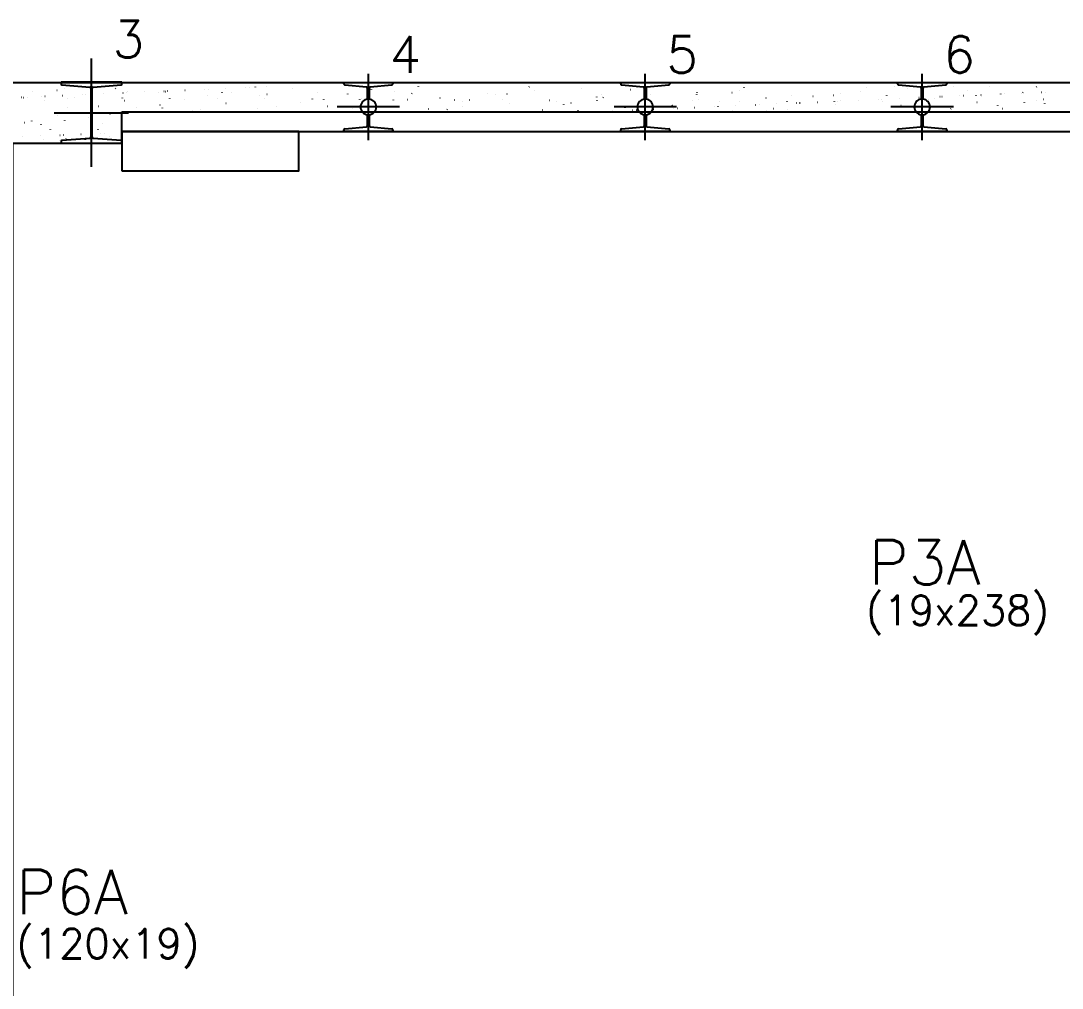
# Model space of a CAD drawing. Extents: x -40810 to 33675, y -2018 to 21213.
# Drawn here: x 23683 to 24213, y 3557 to 4050 of the extents above; entities that cross this region are included whole.
import ezdxf

# ---------------------------------------------------------------- set-up
doc = ezdxf.new("R2010")
doc.units = 0
doc.layers.get('0').update_dxf_attribs({"color": 1, "lineweight": 9})
for name, color, linetype in [('12', 3, 'Continuous'), ('19', 5, 'Continuous'), ('42', 7, 'Continuous'), ('49', 20, 'Continuous'), ('51', 6, 'Continuous'), ('52', 21, 'Continuous'), ('9', 3, 'Continuous')]:
    doc.layers.add(name, color=color, linetype=linetype)
doc.styles.get("Standard").update_dxf_attribs({"font": 'romans.shx', "width": 0.8})

# ---------------------------------------------------------------- blocks, each defined once
blk = doc.blocks.new('_H9EFD498501-007')
for p, q in [((437.435903, 4539.142675), (437.509126, 4539.158908)), ((441.097013, 4539.954323), (441.170236, 4539.970556)), ((467.30986, 4540.004189), (467.319649, 4540.078547)), ((512.710515, 4539.577471), (512.785444, 4539.580742)), ((514.583731, 4539.659257), (514.658659, 4539.662529)), ((523.425307, 4540.045289), (523.500236, 4540.04856)), ((533.540671, 4540.486935), (533.615599, 4540.490206)), ((535.413886, 4540.568721), (535.488815, 4540.571993)), ((538.520656, 4540.667489), (538.530446, 4540.741847)), ((544.255463, 4540.954753), (544.330391, 4540.958024)), ((557.499863, 4539.979099), (557.573086, 4539.995332)), ((597.617434, 4539.355084), (597.627224, 4539.429442)), ((621.529271, 4540.90472), (621.539061, 4540.979079)), ((677.929934, 4540.896687), (678.003157, 4540.91292)), ((704.381255, 4539.952217), (704.391045, 4540.026576)), ((729.541361, 4539.448107), (729.614584, 4539.46434)), ((733.202471, 4540.259756), (733.275694, 4540.275989)), ((787.409449, 4540.338165), (787.419239, 4540.412524)), ((849.605321, 4540.284531), (849.678544, 4540.300764)), ((863.709242, 4541.182276), (863.754899, 4541.241778)), ((870.334854, 4539.94335), (870.344643, 4540.017709)), ((887.941201, 4541.136291), (887.986858, 4541.195793)), ((894.17327, 4540.935299), (894.183059, 4541.009657)), ((912.059018, 4540.941553), (912.104675, 4541.001054)), ((936.290978, 4540.895568), (936.336635, 4540.955069)), ((419.27453, 4535.497968), (419.349459, 4535.501239)), ((420.228686, 4535.327927), (420.301908, 4535.34416)), ((422.420373, 4535.345838), (422.46603, 4535.40534)), ((424.817371, 4538.469667), (424.863028, 4538.529169)), ((429.389894, 4535.939614), (429.464822, 4535.942885)), ((431.263109, 4536.0214), (431.338038, 4536.024672)), ((440.104686, 4536.407432), (440.179614, 4536.410703)), ((442.949665, 4535.048939), (442.959455, 4535.123298)), ((446.53819, 4535.1511), (446.583847, 4535.210601)), ((450.220049, 4536.849078), (450.294978, 4536.85235)), ((452.093264, 4536.930864), (452.168193, 4536.934136)), ((455.166473, 4537.805408), (455.176263, 4537.879766)), ((460.934841, 4537.316896), (461.00977, 4537.320167)), ((470.770149, 4535.105115), (470.815806, 4535.164616)), ((471.050204, 4537.758542), (471.125133, 4537.761814)), ((471.840113, 4533.879347), (471.913335, 4533.89558)), ((472.92342, 4537.840329), (472.998348, 4537.8436)), ((473.167147, 4538.228943), (473.212804, 4538.288445)), ((481.764997, 4538.22636), (481.839925, 4538.229632)), ((489.04733, 4537.694095), (489.120552, 4537.710328)), ((491.88036, 4538.668007), (491.955288, 4538.671278)), ((492.70844, 4538.505744), (492.781662, 4538.521977)), ((493.753575, 4538.749793), (493.828504, 4538.753064)), ((494.887966, 4534.910376), (494.933623, 4534.969877)), ((502.119864, 4534.294222), (502.129654, 4534.36858)), ((502.595152, 4539.135824), (502.670081, 4539.139096)), ((514.263251, 4536.493003), (514.273041, 4536.567361)), ((519.119926, 4534.864391), (519.165583, 4534.923892)), ((521.516924, 4537.98822), (521.562581, 4538.047721)), ((526.303849, 4537.911021), (526.313638, 4537.985379)), ((540.658757, 4536.245515), (540.731979, 4536.261748)), ((543.237742, 4534.669652), (543.2834, 4534.729154)), ((544.319867, 4537.057164), (544.393089, 4537.073397)), ((567.469702, 4534.623667), (567.515359, 4534.683169)), ((569.8667, 4537.747496), (569.912357, 4537.806997)), ((573.25724, 4534.399835), (573.267029, 4534.474193)), ((585.474047, 4537.156303), (585.483837, 4537.230661)), ((591.587519, 4534.428928), (591.633176, 4534.48843)), ((592.270184, 4534.796935), (592.343406, 4534.813168)), ((595.931294, 4535.608584), (596.004516, 4535.624817)), ((608.777959, 4534.088285), (608.787748, 4534.162643)), ((609.11129, 4538.530519), (609.184512, 4538.546752)), ((615.819478, 4534.382943), (615.865136, 4534.442445)), ((618.216477, 4537.506772), (618.262134, 4537.566274)), ((632.616375, 4535.080234), (632.626165, 4535.154592)), ((639.937295, 4534.188205), (639.982952, 4534.247706)), ((647.542721, 4534.160004), (647.615943, 4534.176237)), ((656.631002, 4537.410633), (656.640791, 4537.484991)), ((660.722717, 4537.081939), (660.795939, 4537.098172)), ((664.169255, 4534.14222), (664.214912, 4534.201721)), ((666.566253, 4537.266048), (666.61191, 4537.32555)), ((680.542839, 4538.960269), (680.552628, 4539.034627)), ((688.287072, 4533.947481), (688.332729, 4534.006982)), ((712.334144, 4535.633359), (712.407366, 4535.649592)), ((712.519031, 4533.901496), (712.564688, 4533.960997)), ((714.91603, 4537.025325), (714.961687, 4537.084826)), ((715.644569, 4535.466181), (715.654359, 4535.54054)), ((739.556406, 4537.015818), (739.566196, 4537.090176)), ((763.265806, 4536.784601), (763.311463, 4536.844102)), ((763.394823, 4538.007766), (763.404612, 4538.082125)), ((763.945571, 4534.184779), (764.018793, 4534.201012)), ((781.152788, 4537.999528), (781.22601, 4538.01576)), ((784.813898, 4538.811176), (784.88712, 4538.827409)), ((798.569974, 4535.071366), (798.579763, 4535.145725)), ((811.615582, 4536.543877), (811.66124, 4536.603379)), ((822.40839, 4536.063315), (822.418179, 4536.137673)), ((832.764215, 4536.550948), (832.837437, 4536.567181)), ((836.425325, 4537.362596), (836.498547, 4537.378829)), ((845.419978, 4533.999745), (845.494906, 4534.003016)), ((846.423017, 4538.393714), (846.432806, 4538.468072)), ((855.535341, 4534.441391), (855.61027, 4534.444663)), ((857.408557, 4534.523178), (857.483485, 4534.526449)), ((859.965359, 4536.303153), (860.011016, 4536.362655)), ((866.250133, 4534.909209), (866.325062, 4534.912481)), ((876.365497, 4535.350855), (876.440425, 4535.354127)), ((878.238712, 4535.432642), (878.313641, 4535.435913)), ((881.421957, 4534.118864), (881.431747, 4534.193222)), ((884.375642, 4535.102368), (884.448864, 4535.118601)), ((887.080289, 4535.818673), (887.155217, 4535.821945)), ((888.036752, 4535.914016), (888.109974, 4535.930249)), ((897.195652, 4536.26032), (897.270581, 4536.263591)), ((899.068867, 4536.342106), (899.143796, 4536.345377)), ((901.216748, 4538.835951), (901.28997, 4538.852184)), ((905.436584, 4536.449263), (905.446373, 4536.523621)), ((907.910444, 4536.728138), (907.985373, 4536.731409)), ((908.315135, 4536.06243), (908.360792, 4536.121931)), ((918.025807, 4537.169784), (918.100736, 4537.173055)), ((919.899023, 4537.25157), (919.973951, 4537.254842)), ((928.7406, 4537.637602), (928.815528, 4537.640873)), ((929.348421, 4537.998899), (929.358211, 4538.073257)), ((938.855963, 4538.079248), (938.930891, 4538.08252)), ((939.648179, 4534.465437), (939.721401, 4534.48167)), ((940.729178, 4538.161034), (940.804107, 4538.164306)), ((430.909068, 4533.630921), (430.918857, 4533.70528)), ((442.794307, 4530.271977), (442.839964, 4530.331478)), ((454.999007, 4530.145763), (455.072229, 4530.161996)), ((458.660117, 4530.957412), (458.733339, 4530.973645)), ((477.862459, 4530.119735), (477.872248, 4530.194094)), ((489.903056, 4531.537753), (489.912846, 4531.612112)), ((491.144083, 4530.031253), (491.18974, 4530.090754)), ((506.610434, 4528.697184), (506.683656, 4528.713417)), ((510.271544, 4529.508832), (510.344766, 4529.525065)), ((523.45154, 4532.430767), (523.524762, 4532.447)), ((539.49386, 4529.790529), (539.539517, 4529.850031)), ((549.073255, 4530.783036), (549.083045, 4530.857394)), ((561.216642, 4532.981817), (561.226432, 4533.056175)), ((575.062967, 4530.982187), (575.136189, 4530.99842)), ((587.843636, 4529.549805), (587.889293, 4529.609307)), ((626.674394, 4529.533607), (626.747616, 4529.54984)), ((636.193413, 4529.309082), (636.23907, 4529.368583)), ((643.879689, 4530.594197), (643.889479, 4530.668556)), ((643.881611, 4533.348356), (643.954833, 4533.364589)), ((667.791526, 4532.143834), (667.801316, 4532.218192)), ((684.543189, 4529.068358), (684.588846, 4529.127859)), ((691.629943, 4533.135782), (691.639732, 4533.210141)), ((695.493038, 4531.899776), (695.56626, 4531.916009)), ((699.154148, 4532.711424), (699.22737, 4532.727657)), ((702.893257, 4528.649746), (702.903046, 4528.724104)), ((726.805094, 4530.199382), (726.814883, 4530.273741)), ((730.554409, 4528.984606), (730.629337, 4528.987877)), ((732.427624, 4529.066392), (732.502553, 4529.069664)), ((732.892965, 4528.827634), (732.938623, 4528.887136)), ((736.636848, 4533.706757), (736.682505, 4533.766259)), ((741.269201, 4529.452424), (741.344129, 4529.455695)), ((747.104465, 4530.451196), (747.177687, 4530.467429)), ((750.64351, 4531.191331), (750.653299, 4531.265689)), ((750.765575, 4531.262845), (750.838797, 4531.279078)), ((751.384564, 4529.89407), (751.459493, 4529.897342)), ((753.257779, 4529.975856), (753.332708, 4529.979128)), ((760.868808, 4533.660772), (760.914465, 4533.720274)), ((762.099356, 4530.361888), (762.174285, 4530.365159)), ((772.214719, 4530.803534), (772.289648, 4530.806806)), ((774.087935, 4530.885321), (774.162863, 4530.888592)), ((774.658137, 4533.52173), (774.667926, 4533.596088)), ((781.242742, 4528.58691), (781.288399, 4528.646412)), ((782.929512, 4531.271352), (783.00444, 4531.274624)), ((784.986625, 4533.466033), (785.032282, 4533.525535)), ((793.044875, 4531.712999), (793.119803, 4531.71627)), ((794.91809, 4531.794785), (794.993019, 4531.798056)), ((798.715892, 4529.002616), (798.789114, 4529.018849)), ((802.377002, 4529.814265), (802.450224, 4529.830498)), ((803.759667, 4532.180816), (803.834596, 4532.184088)), ((809.218584, 4533.420048), (809.264241, 4533.47955)), ((809.657077, 4529.24688), (809.666867, 4529.321238)), ((813.87503, 4532.622463), (813.949959, 4532.625734)), ((815.556998, 4532.7362), (815.63022, 4532.752432)), ((815.748246, 4532.704249), (815.823174, 4532.707521)), ((824.589822, 4533.090281), (824.664751, 4533.093552)), ((833.336401, 4533.22531), (833.382058, 4533.284811)), ((833.671704, 4531.577279), (833.681493, 4531.651637)), ((834.705186, 4533.531927), (834.780114, 4533.535198)), ((836.578401, 4533.613713), (836.65333, 4533.616985)), ((857.568361, 4533.179325), (857.614018, 4533.238826)), ((857.583541, 4533.126915), (857.593331, 4533.201273)), ((867.168425, 4531.28762), (867.241647, 4531.303853)), ((881.686178, 4532.984586), (881.731835, 4533.044087)), ((892.685271, 4529.632827), (892.695061, 4529.707186)), ((905.918137, 4532.938601), (905.963794, 4532.998102)), ((916.597109, 4531.182464), (916.606898, 4531.256822)), ((918.779852, 4529.83904), (918.853074, 4529.855273)), ((930.035954, 4532.743862), (930.081611, 4532.803363)), ((935.987069, 4533.653788), (936.060291, 4533.670021)), ((940.435525, 4532.174412), (940.445314, 4532.248771)), ((424.611794, 4523.40908), (424.685016, 4523.425313)), ((437.79179, 4526.331015), (437.865012, 4526.347248)), ((440.397309, 4527.148148), (440.442966, 4527.207649)), ((441.461667, 4523.746468), (441.471456, 4523.820826)), ((453.502264, 4525.164486), (453.512054, 4525.238844)), ((464.515125, 4526.953409), (464.560783, 4527.012911)), ((465.719072, 4527.920954), (465.728862, 4527.995313)), ((477.594682, 4528.085768), (477.594682, 4528.085768)), ((477.594682, 4528.085768), (477.594682, 4528.085768)), ((477.594682, 4528.085768), (477.594682, 4528.085768)), ((489.448594, 4528.085768), (489.448594, 4528.085768)), ((489.65126, 4528.085768), (489.65126, 4528.085768)), ((489.65126, 4528.085768), (489.65126, 4528.085768)), ((489.65126, 4528.085768), (489.65126, 4528.085768)), ((501.302506, 4528.085768), (501.302506, 4528.085768)), ((501.302506, 4528.085768), (501.302506, 4528.085768)), ((503.852516, 4528.085768), (503.852516, 4528.085768)), ((503.852516, 4528.085768), (503.852516, 4528.085768)), ((503.852516, 4528.085768), (503.852516, 4528.085768)), ((513.156418, 4528.085768), (513.156418, 4528.085768)), ((513.156418, 4528.085768), (513.156418, 4528.085768)), ((513.156418, 4528.085768), (513.156418, 4528.085768)), ((513.918505, 4528.085768), (513.918505, 4528.085768)), ((513.918505, 4528.085768), (513.918505, 4528.085768)), ((525.010329, 4528.085768), (525.010329, 4528.085768)), ((536.864241, 4528.085768), (536.866237, 4528.100926)), ((536.864241, 4528.085768), (536.864241, 4528.085768)), ((538.18575, 4528.085768), (538.18575, 4528.085768)), ((538.18575, 4528.085768), (538.18575, 4528.085768)), ((538.18575, 4528.085768), (538.18575, 4528.085768)), ((548.718153, 4528.085768), (548.718153, 4528.085768)), ((548.718153, 4528.085768), (548.718153, 4528.085768)), ((560.572065, 4528.085768), (560.572065, 4528.085768)), ((560.572065, 4528.085768), (560.572065, 4528.085768)), ((560.572065, 4528.085768), (560.572065, 4528.085768)), ((561.998064, 4528.085768), (561.998064, 4528.085768)), ((561.998064, 4528.085768), (561.998064, 4528.085768)), ((562.452995, 4528.085768), (562.452995, 4528.085768)), ((562.452995, 4528.085768), (562.452995, 4528.085768)), ((572.425977, 4528.085768), (572.425977, 4528.085768)), ((584.279889, 4528.085768), (584.279889, 4528.085768)), ((584.279889, 4528.085768), (584.279889, 4528.085768)), ((586.720241, 4528.085768), (586.720241, 4528.085768)), ((586.720241, 4528.085768), (586.720241, 4528.085768)), ((586.720241, 4528.085768), (586.720241, 4528.085768)), ((596.133801, 4528.085768), (596.133801, 4528.085768)), ((596.133801, 4528.085768), (596.133801, 4528.085768)), ((596.133801, 4528.085768), (596.133801, 4528.085768)), ((607.987712, 4528.085768), (607.987712, 4528.085768)), ((607.987712, 4528.085768), (607.987712, 4528.085768)), ((610.987486, 4528.085768), (610.987486, 4528.085768)), ((610.987486, 4528.085768), (610.987486, 4528.085768)), ((619.841624, 4528.085768), (619.841624, 4528.085768)), ((619.865062, 4528.263798), (619.874852, 4528.338157)), ((620.143612, 4528.085768), (620.143612, 4528.085768)), ((620.143612, 4528.085768), (620.143612, 4528.085768)), ((631.695536, 4528.085768), (631.695536, 4528.085768)), ((635.254731, 4528.085768), (635.254731, 4528.085768)), ((635.254731, 4528.085768), (635.254731, 4528.085768)), ((635.254731, 4528.085768), (635.254731, 4528.085768)), ((643.549448, 4528.085768), (643.549448, 4528.085768)), ((643.549448, 4528.085768), (643.549448, 4528.085768)), ((643.549448, 4528.085768), (643.549448, 4528.085768)), ((655.40336, 4528.085768), (655.40336, 4528.085768)), ((655.40336, 4528.085768), (655.40336, 4528.085768)), ((655.40336, 4528.085768), (655.40336, 4528.085768)), ((659.521976, 4528.085768), (659.521976, 4528.085768)), ((659.521976, 4528.085768), (659.521976, 4528.085768)), ((667.257272, 4528.085768), (667.257272, 4528.085768)), ((667.257272, 4528.085768), (667.257272, 4528.085768)), ((678.28916, 4528.085768), (678.359043, 4528.101261)), ((678.28916, 4528.085768), (678.28916, 4528.085768)), ((678.28916, 4528.085768), (678.28916, 4528.085768)), ((679.111184, 4528.085768), (679.111184, 4528.085768)), ((679.111184, 4528.085768), (679.111184, 4528.085768)), ((683.789221, 4528.085768), (683.789221, 4528.085768)), ((683.789221, 4528.085768), (683.789221, 4528.085768)), ((683.789221, 4528.085768), (683.789221, 4528.085768)), ((690.965096, 4528.085768), (690.965096, 4528.085768)), ((702.819007, 4528.085768), (702.819007, 4528.085768)), ((702.819007, 4528.085768), (702.819007, 4528.085768)), ((702.819007, 4528.085768), (702.819007, 4528.085768)), ((708.056466, 4528.085768), (708.056466, 4528.085768)), ((708.056466, 4528.085768), (708.056466, 4528.085768)), ((709.967634, 4528.085768), (709.967634, 4528.085768)), ((711.597469, 4528.156928), (711.672397, 4528.160199)), ((714.672919, 4528.085768), (714.672919, 4528.085768)), ((714.672919, 4528.085768), (714.672919, 4528.085768)), ((714.672919, 4528.085768), (714.672919, 4528.085768)), ((720.439045, 4528.54296), (720.513974, 4528.546231)), ((726.526831, 4528.085768), (726.526831, 4528.085768)), ((726.526831, 4528.085768), (726.526831, 4528.085768)), ((732.323712, 4528.085768), (732.323712, 4528.085768)), ((732.323712, 4528.085768), (732.323712, 4528.085768)), ((732.323712, 4528.085768), (732.323712, 4528.085768)), ((736.434708, 4528.085768), (736.434708, 4528.085768)), ((736.434708, 4528.085768), (736.434708, 4528.085768)), ((736.434708, 4528.085768), (736.434708, 4528.085768)), ((738.380743, 4528.085768), (738.380743, 4528.085768)), ((738.380743, 4528.085768), (738.380743, 4528.085768)), ((750.234655, 4528.085768), (750.234655, 4528.085768)), ((756.590957, 4528.085768), (756.590957, 4528.085768)), ((756.590957, 4528.085768), (756.590957, 4528.085768)), ((762.088567, 4528.085768), (762.088567, 4528.085768)), ((773.942479, 4528.085768), (773.942479, 4528.085768)), ((773.942479, 4528.085768), (773.942479, 4528.085768)), ((773.942479, 4528.085768), (773.942479, 4528.085768)), ((780.858202, 4528.085768), (780.858202, 4528.085768)), ((780.858202, 4528.085768), (780.858202, 4528.085768)), ((780.858202, 4528.085768), (780.858202, 4528.085768)), ((785.79639, 4528.085768), (785.79639, 4528.085768)), ((785.79639, 4528.085768), (785.79639, 4528.085768)), ((785.818661, 4528.254931), (785.828451, 4528.329289)), ((794.580257, 4528.085768), (794.580257, 4528.085768)), ((794.580257, 4528.085768), (794.580257, 4528.085768)), ((794.580257, 4528.085768), (794.580257, 4528.085768)), ((797.650302, 4528.085768), (797.650302, 4528.085768)), ((797.650302, 4528.085768), (797.650302, 4528.085768)), ((805.125447, 4528.085768), (805.125447, 4528.085768)), ((805.125447, 4528.085768), (805.125447, 4528.085768)), ((809.504214, 4528.085768), (809.504214, 4528.085768)), ((821.358126, 4528.085768), (821.358126, 4528.085768)), ((829.392692, 4528.085768), (829.392692, 4528.085768)), ((829.392692, 4528.085768), (829.392692, 4528.085768)), ((829.392692, 4528.085768), (829.392692, 4528.085768)), ((829.592518, 4528.346186), (829.638175, 4528.405688)), ((833.212038, 4528.085768), (833.212038, 4528.085768)), ((833.212038, 4528.085768), (833.212038, 4528.085768)), ((833.212038, 4528.085768), (833.212038, 4528.085768)), ((845.06595, 4528.085768), (845.06595, 4528.085768)), ((845.06595, 4528.085768), (845.06595, 4528.085768)), ((845.06595, 4528.085768), (845.06595, 4528.085768)), ((852.725805, 4528.085768), (852.725805, 4528.085768)), ((853.659937, 4528.085768), (853.659937, 4528.085768)), ((853.659937, 4528.085768), (853.659937, 4528.085768)), ((853.988429, 4528.365685), (854.061651, 4528.381918)), ((856.919862, 4528.085768), (856.919862, 4528.085768)), ((856.919862, 4528.085768), (856.919862, 4528.085768)), ((868.773773, 4528.085768), (868.773773, 4528.085768)), ((868.773773, 4528.085768), (868.773773, 4528.085768)), ((877.927182, 4528.085768), (877.927182, 4528.085768)), ((877.927182, 4528.085768), (877.927182, 4528.085768)), ((877.927182, 4528.085768), (877.927182, 4528.085768)), ((877.942295, 4528.105463), (877.987952, 4528.164964)), ((880.627685, 4528.085768), (880.627685, 4528.085768)), ((892.481597, 4528.085768), (892.481597, 4528.085768)), ((892.481597, 4528.085768), (892.481597, 4528.085768)), ((892.481597, 4528.085768), (892.481597, 4528.085768)), ((902.194428, 4528.085768), (902.194428, 4528.085768)), ((902.194428, 4528.085768), (902.194428, 4528.085768)), ((904.335509, 4528.085768), (904.335509, 4528.085768)), ((904.335509, 4528.085768), (904.335509, 4528.085768)), ((904.335509, 4528.085768), (904.335509, 4528.085768)), ((910.871353, 4528.085768), (910.871353, 4528.085768)), ((910.871353, 4528.085768), (910.871353, 4528.085768)), ((916.189421, 4528.085768), (916.189421, 4528.085768)), ((916.189421, 4528.085768), (916.189421, 4528.085768)), ((926.461673, 4528.085768), (926.461673, 4528.085768)), ((928.043333, 4528.085768), (928.043333, 4528.085768)), ((928.043333, 4528.085768), (928.043333, 4528.085768)), ((939.897245, 4528.085768), (939.897245, 4528.085768)), ((420.950684, 4522.597432), (421.023906, 4522.613665)), ((429.31828, 4521.547687), (429.328069, 4521.622045)), ((434.142285, 4518.996442), (434.187942, 4519.055944)), ((458.374245, 4518.950457), (458.419902, 4519.009959)), ((460.771243, 4522.074286), (460.8169, 4522.133788)), ((419.975293, 4515.424429), (420.050221, 4515.4277)), ((428.816869, 4515.81046), (428.891798, 4515.813732)), ((430.398402, 4514.117319), (430.444059, 4514.176821)), ((438.513787, 4513.600521), (438.58701, 4513.616754)), ((438.932233, 4516.252107), (439.007161, 4516.255378)), ((440.805448, 4516.333893), (440.880377, 4516.337165)), ((442.174897, 4514.412169), (442.24812, 4514.428402)), ((449.647025, 4516.719925), (449.721954, 4516.723196)), ((452.014266, 4513.862014), (452.024055, 4513.936373)), ((455.354894, 4517.334104), (455.428116, 4517.350337)), ((459.762388, 4517.161571), (459.837317, 4517.164842)), ((461.635604, 4517.243357), (461.710532, 4517.246629)), ((464.054863, 4515.280032), (464.064653, 4515.354391)), ((470.47718, 4517.629389), (470.524656, 4517.631462)), ((428.079177, 4512.135768), (428.079177, 4512.135768)), ((428.079177, 4512.135768), (428.079177, 4512.135768)), ((428.877904, 4512.135768), (428.877904, 4512.135768)), ((428.877904, 4512.135768), (428.877904, 4512.135768)), ((428.877904, 4512.135768), (428.877904, 4512.135768)), ((431.906716, 4512.135768), (431.906716, 4512.135768)), ((431.906716, 4512.135768), (431.906716, 4512.135768)), ((431.906716, 4512.135768), (431.906716, 4512.135768)), ((439.933089, 4512.135768), (439.933089, 4512.135768)), ((439.933089, 4512.135768), (439.933089, 4512.135768)), ((439.933089, 4512.135768), (439.933089, 4512.135768)), ((451.787001, 4512.135768), (451.787001, 4512.135768)), ((451.787001, 4512.135768), (451.787001, 4512.135768)), ((451.787001, 4512.135768), (451.787001, 4512.135768)), ((453.14515, 4512.135768), (453.14515, 4512.135768)), ((453.14515, 4512.135768), (453.14515, 4512.135768)), ((463.640913, 4512.135768), (463.640913, 4512.135768))]:
    blk.add_line(p, q)

msp = doc.modelspace()

# ---------------------------------------------------------------- linework, layer by layer
at = {"linetype": 'Continuous', "ltscale": 30}
msp.add_lwpolyline([(25397.356, 3993.172), (23824.654, 3993.172), (23824.654, 3973.172), (23734.654, 3973.172), (23734.654, 3987.222), (23679.129, 3987.222), (23679.129, 3632.086), (23679.129, 3277.086), (23679.129, 3019.586), (23679.129, 2755.086), (24193.129, 2755.086), (24215.129, 2755.086)], dxfattribs=at)
at = {"layer": '42'}
msp.add_lwpolyline([(23734.654, 3973.172), (23824.654, 3973.172), (23824.654, 3993.172), (23734.654, 3993.172), (23734.654, 3973.172)], dxfattribs=at)
at = {"layer": '49'}
for p, q in [((23451.165, 4018.172), (27241.515, 4018.172)), ((23734.654, 3987.222), (23734.654, 4003.172)), ((23734.654, 4003.172), (25397.356, 4003.172)), ((23734.654, 3993.172), (27211.627, 3993.172)), ((23503.614, 3987.222), (23734.654, 3987.222))]:
    msp.add_line(p, q, dxfattribs=at)
at = {"layer": '51'}
for p, q in [((23719.134, 3975.1), (23719.134, 4030.344)), ((23860.129, 3988.823), (23860.129, 4022.521)), ((24001.129, 3988.823), (24001.129, 4022.521)), ((24142.129, 3988.823), (24142.129, 4022.521)), ((23734.654, 4018.222), (23703.614, 4018.222)), ((23703.614, 4018.222), (23703.614, 4017.468)), ((23704.097, 4016.859), (23718.237, 4015.795)), ((23718.72, 4015.187), (23718.72, 3990.258)), ((23719.507, 3990.258), (23719.507, 4015.186)), ((23719.99, 4015.795), (23734.171, 4016.859)), ((23734.654, 4017.468), (23734.654, 4018.222)), ((23847.629, 4017.418), (23847.629, 4018.172)), ((23847.629, 4018.172), (23872.629, 4018.172)), ((23859.253, 4015.745), (23848.112, 4016.809)), ((23859.736, 4009.654), (23859.736, 4015.136)), ((23860.523, 4015.137), (23860.523, 4009.654)), ((23872.146, 4016.809), (23861.006, 4015.745)), ((23872.629, 4018.172), (23872.629, 4017.418)), ((23988.629, 4017.418), (23988.629, 4018.172)), ((23988.629, 4018.172), (24013.629, 4018.172)), ((24000.253, 4015.745), (23989.112, 4016.809)), ((24000.736, 4009.654), (24000.736, 4015.136)), ((24001.523, 4015.137), (24001.523, 4009.654)), ((24013.146, 4016.809), (24002.006, 4015.745)), ((24013.629, 4018.172), (24013.629, 4017.418)), ((24129.629, 4017.418), (24129.629, 4018.172)), ((24129.629, 4018.172), (24154.629, 4018.172)), ((24141.253, 4015.745), (24130.112, 4016.809)), ((24141.736, 4009.654), (24141.736, 4015.136)), ((24142.523, 4015.137), (24142.523, 4009.654)), ((24154.146, 4016.809), (24143.006, 4015.745)), ((24154.629, 4018.172), (24154.629, 4017.418)), ((23876.038, 4005.672), (23844.22, 4005.672)), ((24017.038, 4005.672), (23985.22, 4005.672)), ((24158.038, 4005.672), (24126.22, 4005.672)), ((23700.205, 4002.722), (23738.063, 4002.722)), ((23859.736, 3996.208), (23859.736, 4001.691)), ((23860.523, 4001.691), (23860.523, 3996.208)), ((24000.736, 3996.208), (24000.736, 4001.691)), ((24001.523, 4001.691), (24001.523, 3996.208)), ((24141.736, 3996.208), (24141.736, 4001.691)), ((24142.523, 4001.691), (24142.523, 3996.208)), ((23847.629, 3993.172), (23847.629, 3993.926)), ((23872.629, 3993.172), (23847.629, 3993.172)), ((23848.112, 3994.535), (23859.253, 3995.599)), ((23861.006, 3995.599), (23872.146, 3994.535)), ((23872.629, 3993.926), (23872.629, 3993.172)), ((23988.629, 3993.172), (23988.629, 3993.926)), ((24013.629, 3993.172), (23988.629, 3993.172)), ((23989.112, 3994.535), (24000.253, 3995.599)), ((24002.006, 3995.599), (24013.146, 3994.535)), ((24013.629, 3993.926), (24013.629, 3993.172)), ((24129.629, 3993.172), (24129.629, 3993.926)), ((24154.629, 3993.172), (24129.629, 3993.172)), ((24130.112, 3994.535), (24141.253, 3995.599)), ((24143.006, 3995.599), (24154.146, 3994.535)), ((24154.629, 3993.926), (24154.629, 3993.172)), ((23703.614, 3987.976), (23703.614, 3987.222)), ((23718.237, 3989.649), (23704.097, 3988.585)), ((23734.171, 3988.585), (23719.99, 3989.649)), ((23734.654, 3987.222), (23734.654, 3987.976)), ((23703.614, 3987.222), (23734.654, 3987.222))]:
    msp.add_line(p, q, dxfattribs=at)
for centre, radius, start, end in [((23704.239, 4017.468), 0.625, 180, 256.86123), ((23718.095, 4015.186), 0.625, 359.895, 76.86115), ((23720.132, 4015.186), 0.625, 103.13877, 180), ((23734.029, 4017.468), 0.625, 283.13877, 0), ((23848.254, 4017.418), 0.625, 180, 256.86123), ((23859.111, 4015.136), 0.625, 0, 76.86123), ((23861.148, 4015.136), 0.625, 103.13885, 180.105), ((23872.004, 4017.418), 0.625, 283.13877, 0), ((23989.254, 4017.418), 0.625, 180, 256.86123), ((24000.111, 4015.136), 0.625, 0, 76.86123), ((24002.148, 4015.136), 0.625, 103.13885, 180.105), ((24013.004, 4017.418), 0.625, 283.13877, 0), ((24130.254, 4017.418), 0.625, 180, 256.86123), ((24141.111, 4015.136), 0.625, 0, 76.86123), ((24143.148, 4015.136), 0.625, 103.13885, 180.105), ((24154.004, 4017.418), 0.625, 283.13877, 0), ((23860.129, 4005.672), 4.001, 95.64414, 264.35586), ((23860.129, 4005.672), 4.001, 275.64414, 84.35586), ((24001.129, 4005.672), 4.001, 95.64414, 264.35586), ((24001.129, 4005.672), 4.001, 275.64414, 84.35586), ((24142.129, 4005.672), 4.001, 95.64414, 264.35586), ((24142.129, 4005.672), 4.001, 275.64414, 84.35586), ((23848.254, 3993.926), 0.625, 103.13877, 180), ((23859.111, 3996.208), 0.625, 283.13877, 0), ((23861.148, 3996.208), 0.625, 180, 256.86123), ((23872.004, 3993.926), 0.625, 0, 76.86123), ((23989.254, 3993.926), 0.625, 103.13877, 180), ((24000.111, 3996.208), 0.625, 283.13877, 0), ((24002.148, 3996.208), 0.625, 180, 256.86123), ((24013.004, 3993.926), 0.625, 0, 76.86123), ((24130.254, 3993.926), 0.625, 103.13877, 180), ((24141.111, 3996.208), 0.625, 283.13877, 0), ((24143.148, 3996.208), 0.625, 180, 256.86123), ((24154.004, 3993.926), 0.625, 0, 76.86123), ((23704.239, 3987.976), 0.625, 103.13877, 180), ((23718.095, 3990.258), 0.625, 283.13877, 0), ((23720.132, 3990.258), 0.625, 180, 256.86123), ((23734.029, 3987.976), 0.625, 0, 76.86123)]:
    msp.add_arc(centre, radius, start, end, dxfattribs=at)

# ---------------------------------------------------------------- block references
at = {"layer": '19'}
msp.add_blockref('_H9EFD498501-007', (23264.129, -524.914), dxfattribs=at)

# ---------------------------------------------------------------- texts
at = {"layer": '12'}
for s, p in [('(19x238)', (24113.535, 3741.76)), ('(120x19)', (23680.879, 3571.961))]:
    msp.add_text(s, height=15, dxfattribs=at).set_placement(p)
at = {"layer": '52'}
for s, p in [('3', (23729.926, 4030.786)), ('4', (23870.926, 4023.013)), ('5', (24011.926, 4023.013)), ('6', (24152.926, 4023.013))]:
    msp.add_text(s, height=18.75, dxfattribs=at).set_placement(p)
at = {"layer": '9'}
for s, p in [('P3A', (24114.978, 3762.404)), ('P6A', (23680.879, 3594.461))]:
    msp.add_text(s, height=22.5, dxfattribs=at).set_placement(p)

doc.saveas('drawing.dxf')
